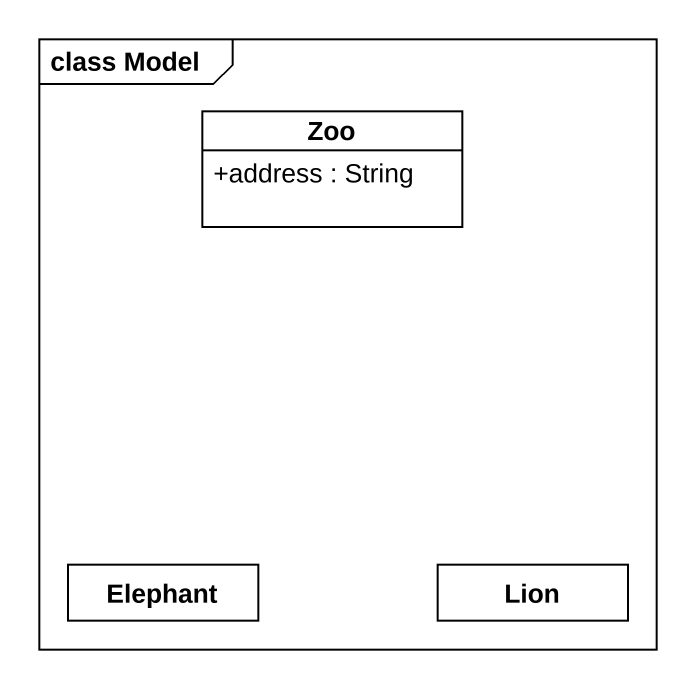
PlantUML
@startuml
mainframe class Model
hide circle
hide empty members
skinparam classAttributeIconSize 0
class Zoo {
  +address : String
}
class Elephant
class Lion
@enduml
